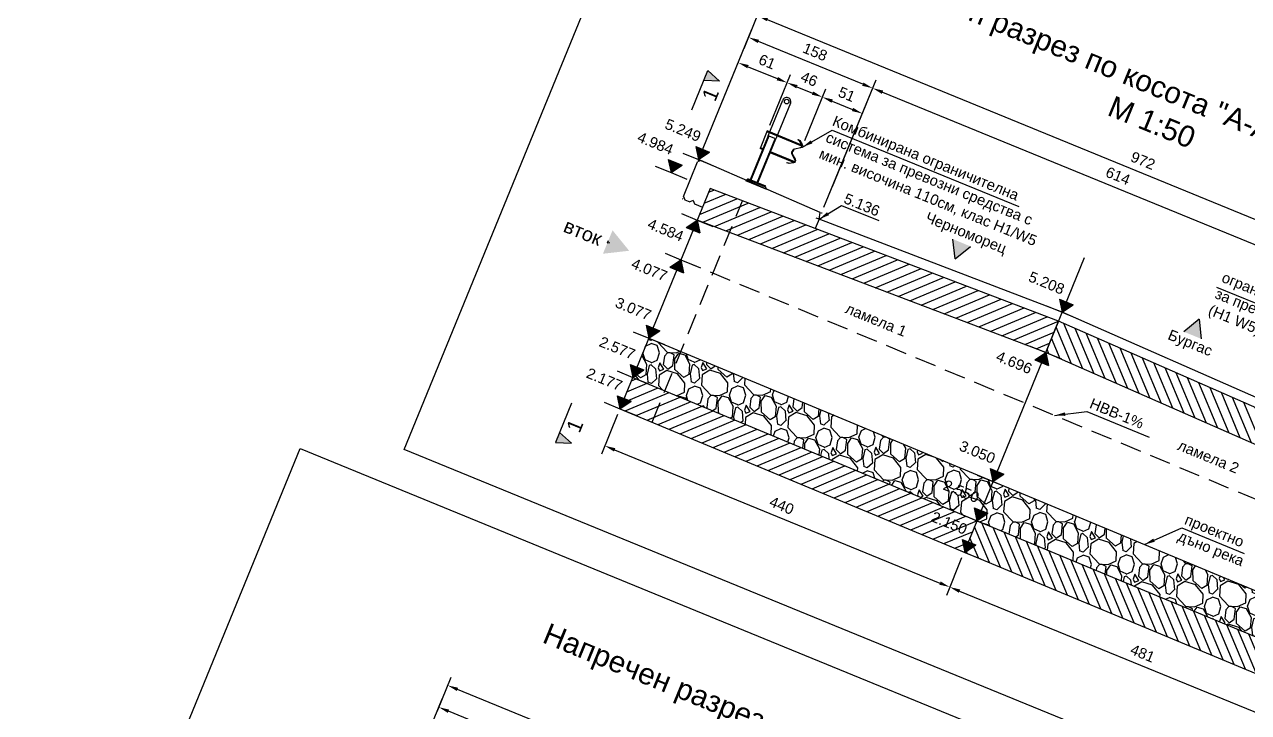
# Model space of a CAD drawing. Header units: centimetres. Extents: x 8495135 to 959133560, y 4530079 to 463453963.
# Drawn here: x 959124958 to 959126403, y 463416164 to 463416976 of the extents above; entities that cross this region are included whole.
import ezdxf
from ezdxf.enums import TextEntityAlignment as Align

# ---------------------------------------------------------------- set-up
doc = ezdxf.new("R2010")
doc.units = ezdxf.units.CM
doc.header["$LTSCALE"] = 0.1
doc.linetypes.add('CONTINU', pattern=[0])
doc.linetypes.add('DASHED', pattern=[0.75, 0.5, -0.25])
for name, color, linetype in [('br_dimension', 1, 'Continuous'), ('br_hatch', 9, 'Continuous'), ('br_hatch_dark', 8, 'Continuous'), ('br_hatch_tumen', 8, 'Continuous'), ('br_view_yellow', 2, 'Continuous'), ('Kustendilska voda', 12, 'Continuous')]:
    doc.layers.add(name, color=color, linetype=linetype)
doc.layers.add('br_text', color=2, linetype='Continuous', lineweight=35)
doc.styles.add('1-10 cm', font='arial.ttf', dxfattribs={"height": 2.5})
doc.styles.add('1-50 cm', font='arial.ttf', dxfattribs={"height": 12.5})
doc.styles.add('br 1-25 cm', font='arial.ttf', dxfattribs={"height": 6.25})
doc.styles.add('MM 1 to 100', font='arial.ttf', dxfattribs={"height": 25})
doc.styles.add('MM 1 to 150', font='arial.ttf', dxfattribs={"height": 37.5})
doc.styles.add('MM 1 to 25', font='arial.ttf', dxfattribs={"height": 6.25})
doc.styles.add('MM_ARIAL', font='arial.ttf')
doc.dimstyles.new('MM DIM 1 to 50', dxfattribs={"dimscale": 5, "dimtxt": 2.5, "dimasz": 2.5, "dimexe": 2.1, "dimexo": 1.5, "dimgap": 1.5, "dimtad": 1, "dimdec": 0, "dimdsep": 46, "dimtxsty": 'MM_ARIAL', "dimcen": 3, "dimclrd": 1, "dimclre": 1, "dimclrt": 7, "dimaunit": 2, "dimadec": 1, "dimazin": 0, "dimtp": 100, "dimtm": 3, "dimtfac": 1, "dimtdec": 0, "dimtix": 1, "dimtmove": 2, "dimatfit": 3, "dimfxl": 0, "dimtolj": 1, "dimtzin": 0, "dimarcsym": 0})
pattern_1 = [(318.47987287, (968709358.924, 464385663.1408), (460.497816031, -402.6593615336), [6.8344288, -676.6096728]), (275.43682637, (968709364.0413, 464385658.6103), (-55.7678272785, 609.165617415), [11.7280944, -1161.08097787]), (222.97753247, (968709365.1525, 464385646.935), (554.6401711989, 512.5385063509), [8.2696304, -818.69445588]), (357.74077437, (968709378.0136, 464385627.2272), (-1016.38036555304, 42.5157913985), [10.6800904, -1057.32874851]), (23.30073955, (968709388.6854, 464385626.8062), (-607.5091135339, -258.9610723125), [10.472674, -1036.7961549]), (87.74077437, (968709398.304, 464385630.9487), (-42.5157913985, -1016.38036555304), [10.6800904, -1057.32874851]), (128.16132584, (968709398.725, 464385641.6205), (513.36675824408, -656.2367953185), [14.1238732, -1398.26230628]), (162.72241374, (968709389.9981, 464385652.7257), (-1120.46174568542, 346.47741117648), [13.3343904, -1320.10513204]), (211.89665099, (968709377.2654, 464385656.686), (-657.06504738056, -411.77013431135), [10.71626, -1060.91091397]), (265.70344367, (968709368.1673, 464385651.0237), (46.2429256878, 559.1955577647), [12.2342656, -599.478739]), (312.86452317, (968709367.2507, 464385638.8238), (563.7509441694, -605.02435731805), [15.8215584, -1566.33545024]), (229.2811602, (968709378.1116, 464385677.5217), (-301.8909896425, -358.0729400173), [5.4000908, -534.6113165]), (261.93631977, (968709374.5888, 464385673.4288), (96.2129853923, 661.2063077754), [10.2736396, -1017.09277994]), (315.46708537, (968709373.148, 464385663.257), (50.79831198, 0.41412603), [7.1841868, -64.65786217]), (293.66567588, (968709367.081, 464385659.651), (-103.6672541056, 253.1633078195), [3.8688264, -383.01244738]), (22.26849486, (968709368.634, 464385656.108), (-151.980809891, -52.040690089), [5.4713124, -268.0950598]), (121.4308419, (968709373.697, 464385658.181), (-102.8390020494, 151.566683864), [8.8863932, -287.32596306]), (252.03213655, (968709369.063, 464385665.764), (49.970059902, 102.01074999), [6.4257428, -154.21796234]), (106.856625703, (968709368.874, 464385626.6447), (-156.53619627055, 506.740741659), [9.00176, -891.17653345]), (160.81326131, (968709366.2637, 464385635.2597), (560.4379358682, -198.637861547), [7.5519788, -747.64431356]), (23.66567588, (968709358.9035, 464385665.681), (-253.1633078197, -103.6672541057), [7.737602, -379.14367178]), (74.07754504, (968709365.9904, 464385668.7866), (-148.2536755508, -509.2254978746), [9.00176, -891.17653345]), (69.91104015, (968709400.369, 464385626.9014), (-99.5259937813, -254.8198119492), [8.680704, -425.35468626]), (25.24222597, (968709403.3506, 464385635.054), (-556.7108014269, -258.5469465583), [7.2734424, -720.07186761]), (157.26849486, (968709409.6977, 464385666.603), (-254.8198119555, 99.5259937653), [7.737602, -379.14367178]), (107.82111001, (968709402.561, 464385669.5927), (208.5768863919, -658.7215515398), [8.5156548, -843.0475196]), (159.91104015, (968709409.9006, 464385641.7116), (254.8198119485, -99.525993783), [4.340352, -429.69503826]), (191.77701784, (968709409.7225, 464385663.555), (-202.77912187, -52.454816113), [2.590292, -256.4398993]), (256.4308419, (968709407.187, 464385663.026), (49.555933874, 152.809061963), [10.472674, -198.98109178]), (276.47609133, (968709404.7296, 464385652.8458), (-54.9395723448, 507.5689937245), [9.70534, -960.82729727]), (34.1571529, (968709378.269, 464385658.218), (-101.182497915, -51.626564052), [7.3264776, -175.8355272]), (83.62431196, (968709384.3316, 464385662.3319), (94.5564813256, 864.39955566816), [12.7911352, -1266.3201813]), (151.41248127, (968709385.752, 464385675.044), (357.2446879668, -200.2943656708), [5.2301648, -517.78784636]), (180.46708537, (968709381.16, 464385677.547), (-50.38418594, -51.212438), [3.048, -47.752]), (210.72352253, (968709403.214, 464385651.8174), (353.9316797107, 206.0921301194), [7.0573392, -698.67881546]), (138.47987287, (968709397.147, 464385648.212), (-460.4978160296, 402.6593615352), [13.6688576, -669.775244]), (90.46708537, (968709386.913, 464385657.273), (-51.212438, 50.38418594), [13.208, -37.592]), (55.77193187, (968709386.8053, 464385670.4803), (351.4469232146, 510.8820021913), [8.0321912, -795.18633448]), (344.52168947, (968709391.323, 464385677.1214), (203.6073739397, -49.141807836), [7.3965816, -362.43300078]), (298.11306073, (968709398.4516, 464385675.1474), (515.85151434445, -961.0266672411), [12.042902, -1192.24928846]), (265.89316411, (968709404.1264, 464385664.5253), (-45.4146735315, -660.79218172433), [12.7405892, -1261.31692912])]

# ---------------------------------------------------------------- blocks, each defined once
blk = doc.blocks.new('*U226')
at = {"ltscale": 0.5}
blk.add_hatch(color=256, dxfattribs=at).paths.add_polyline_path([(-26.2, 39), (0, 0), (26.2, 39)])
for p, q in [((-60, 0), (0, 0)), ((-26.2, 39), (26.2, 39)), ((-26.2, 39), (0, 0)), ((0, 0), (26.2, 39)), ((0, 0), (60, 0))]:
    blk.add_line(p, q, dxfattribs=at)
at = {"color": 7, "ltscale": 0.5, "style": '1-10 cm'}
blk.add_attdef('1', text='', height=37.5, dxfattribs=at).set_placement((-90.4, 56.7), align=Align.CENTER)
blk = doc.blocks.new('*D1055')
at = {"layer": 'br_dimension', "color": 1, "lineweight": -2, "transparency": 16777216}
for p, q in [((959125657.9, 463416515.4), (959125638.9, 463416468.9)), ((959125654.4, 463416473.8), (959126038.5, 463416316.6)), ((959126064.1, 463416346.3), (959126046.1, 463416302.1))]:
    blk.add_line(p, q, dxfattribs=at)
at = {"layer": 'br_dimension', "color": 1, "transparency": 16777216}
for points in [[(959125655.2, 463416475.8), (959125653.6, 463416471.9), (959125642.8, 463416478.6)], [(959126039.3, 463416318.5), (959126037.7, 463416314.7), (959126050, 463416311.9)]]:
    blk.add_solid(points, dxfattribs=at)
at = {"layer": 'br_dimension', "color": 7, "transparency": 16777216, "insert": (959125851.7, 463416408.1), "char_height": 12.5, "attachment_point": 5, "rotation": 337.7335, "style": 'MM_ARIAL'}
blk.add_mtext('\\A1;440', dxfattribs=at)
blk = doc.blocks.new('*D1056')
at = {"layer": 'br_dimension', "color": 1, "lineweight": -2, "transparency": 16777216}
for p, q in [((959126064.1, 463416346.3), (959126046.1, 463416302.1)), ((959126061.6, 463416307.1), (959126483.6, 463416134.4)), ((959126508.1, 463416161.4), (959126491.1, 463416119.9))]:
    blk.add_line(p, q, dxfattribs=at)
at = {"layer": 'br_dimension', "color": 1, "transparency": 16777216}
for points in [[(959126062.4, 463416309), (959126060.8, 463416305.2), (959126050, 463416311.9)], [(959126484.3, 463416136.3), (959126482.8, 463416132.4), (959126495.1, 463416129.6)]]:
    blk.add_solid(points, dxfattribs=at)
at = {"layer": 'br_dimension', "color": 7, "transparency": 16777216, "insert": (959126277.8, 463416233.6), "char_height": 12.5, "attachment_point": 5, "rotation": 337.7335, "style": 'MM_ARIAL'}
blk.add_mtext('\\A1;481', dxfattribs=at)
blk = doc.blocks.new('ograda')
at = {"layer": 'br_dimension', "ltscale": 1.5}
for p, q in [((5.4, 0.5), (50, 0.5)), ((5.8, 1.5), (50, 1.5)), ((50, 1.5), (50, -20.9)), ((37, -3.4), (47, -3.4)), ((37, -59.4), (37, -3.4)), ((38, -59.4), (38, -3.4)), ((46, -3.4), (46, -59.4)), ((47, -3.4), (47, -59.4)), ((6.1, -19.9), (37, -19.9)), ((7, -20.9), (37, -20.9)), ((47, -19.9), (50, -19.9)), ((47, -20.9), (50, -20.9)), ((47.3, -59.4), (42, -59.4))]:
    blk.add_line(p, q, dxfattribs=at)
blk.add_lwpolyline([(7.3, -17.3), (12.5, -13.1, 0.239136), (13.6, -10.8), (13.5, -9.3), (13.4, -7.8, 0.239136), (12.2, -5.6), (6.5, -1.9, -0.524522), (6.3, 2), (10.3, 5.1), (12.7, 5.6), (12.7, 6), (10.1, 5.5), (6.1, 2.4, 0.524522), (6.3, -2.2), (11.9, -5.9, -0.23913), (13, -7.8), (13.1, -9.3), (13.2, -10.8, -0.23913), (12.3, -12.8), (7.1, -17, 0.524522), (7.3, -21.6), (11.7, -24.3), (14.3, -24.6), (14.3, -24.1), (11.8, -23.9), (7.5, -21.3, -0.524522)], format="xyb", close=True, dxfattribs=at)
for points in [[(49.8, -60.4), (51.8, -62.4), (25, -62.4), (27, -60.4)], [(27, -59.4), (49.8, -59.4), (49.8, -60.4), (27, -60.4)]]:
    blk.add_lwpolyline(points, close=True, dxfattribs=at)
blk = doc.blocks.new('*D1058')
at = {"layer": 'br_dimension', "color": 1, "lineweight": -2, "transparency": 16777216}
for p, q in [((959125756.3, 463416823.3), (959125804.3, 463416940.6)), ((959125811.9, 463416926.1), (959125846.5, 463416912)), ((959125837.5, 463416857.1), (959125862, 463416916.9))]:
    blk.add_line(p, q, dxfattribs=at)
at = {"layer": 'br_dimension', "color": 1, "transparency": 16777216}
for points in [[(959125812.7, 463416928), (959125811.1, 463416924.2), (959125800.4, 463416930.8)], [(959125847.3, 463416913.9), (959125845.7, 463416910), (959125858.1, 463416907.2)]]:
    blk.add_solid(points, dxfattribs=at)
at = {"layer": 'br_dimension', "color": 7, "transparency": 16777216, "insert": (959125834.5, 463416931.9), "char_height": 12.5, "attachment_point": 5, "rotation": 337.7335, "style": 'MM_ARIAL'}
blk.add_mtext('\\A1;61', dxfattribs=at)
blk = doc.blocks.new('*D1059')
at = {"layer": 'br_dimension', "color": 1, "lineweight": -2, "transparency": 16777216}
for p, q in [((959125837.5, 463416857.1), (959125862, 463416916.9)), ((959125869.6, 463416902.5), (959125888.1, 463416894.9)), ((959125878.8, 463416839.1), (959125903.7, 463416899.9))]:
    blk.add_line(p, q, dxfattribs=at)
at = {"layer": 'br_dimension', "color": 1, "transparency": 16777216}
for points in [[(959125870.4, 463416904.4), (959125868.8, 463416900.6), (959125858.1, 463416907.2)], [(959125888.9, 463416896.8), (959125887.3, 463416893), (959125899.7, 463416890.2)]]:
    blk.add_solid(points, dxfattribs=at)
at = {"layer": 'br_dimension', "color": 7, "transparency": 16777216, "insert": (959125884.1, 463416911.5), "char_height": 12.5, "attachment_point": 5, "rotation": 337.7335, "style": 'MM_ARIAL'}
blk.add_mtext('\\A1;46', dxfattribs=at)
blk = doc.blocks.new('*D1060')
at = {"layer": 'br_dimension', "color": 1, "lineweight": -2, "transparency": 16777216}
for p, q in [((959125878.8, 463416839.1), (959125903.7, 463416899.9)), ((959125901.6, 463416760.3), (959125950.9, 463416880.6)), ((959125911.3, 463416885.4), (959125935.3, 463416875.6))]:
    blk.add_line(p, q, dxfattribs=at)
at = {"layer": 'br_dimension', "color": 1, "transparency": 16777216}
for points in [[(959125912, 463416887.4), (959125910.5, 463416883.5), (959125899.7, 463416890.2)], [(959125936.1, 463416877.5), (959125934.5, 463416873.7), (959125946.9, 463416870.8)]]:
    blk.add_solid(points, dxfattribs=at)
at = {"layer": 'br_dimension', "color": 7, "transparency": 16777216, "insert": (959125928.5, 463416893.4), "char_height": 12.5, "attachment_point": 5, "rotation": 337.7335, "style": 'MM_ARIAL'}
blk.add_mtext('\\A1;51', dxfattribs=at)
blk = doc.blocks.new('*D1061')
at = {"layer": 'br_dimension', "color": 1, "lineweight": -2, "transparency": 16777216}
for p, q in [((959125756.3, 463416823.3), (959125816.6, 463416970.4)), ((959125947.5, 463416905.4), (959125824.1, 463416955.9)), ((959125901.6, 463416760.3), (959125963.1, 463416910.4))]:
    blk.add_line(p, q, dxfattribs=at)
at = {"layer": 'br_dimension', "color": 1, "transparency": 16777216}
for points in [[(959125824.9, 463416957.8), (959125823.4, 463416954), (959125812.6, 463416960.7)], [(959125948.3, 463416907.3), (959125946.7, 463416903.5), (959125959.1, 463416900.7)]]:
    blk.add_solid(points, dxfattribs=at)
at = {"layer": 'br_dimension', "color": 7, "transparency": 16777216, "insert": (959125891.1, 463416943.5), "char_height": 12.5, "attachment_point": 5, "rotation": 337.7335, "style": 'MM_ARIAL'}
blk.add_mtext('\\A1;158', dxfattribs=at)
blk = doc.blocks.new('*D1062')
at = {"layer": 'br_dimension', "color": 1, "lineweight": -2, "transparency": 16777216}
for p, q in [((959125911.6, 463416784.6), (959125963.1, 463416910.4)), ((959125970.7, 463416895.9), (959126516.1, 463416672.6)), ((959126466.8, 463416519.1), (959126531.7, 463416677.6))]:
    blk.add_line(p, q, dxfattribs=at)
at = {"layer": 'br_dimension', "color": 1, "transparency": 16777216}
for points in [[(959125971.5, 463416897.9), (959125969.9, 463416894), (959125959.1, 463416900.7)], [(959126516.9, 463416674.5), (959126515.3, 463416670.7), (959126527.7, 463416667.9)]]:
    blk.add_solid(points, dxfattribs=at)
at = {"layer": 'br_dimension', "color": 7, "transparency": 16777216, "insert": (959126248.7, 463416797.1), "char_height": 12.5, "attachment_point": 5, "rotation": 337.7335, "style": 'MM_ARIAL'}
blk.add_mtext('\\A1;614', dxfattribs=at)
blk = doc.blocks.new('*D1068')
at = {"layer": 'br_dimension', "color": 1, "lineweight": -2, "transparency": 16777216}
for p, q in [((959125807.2, 463416947.5), (959125827.1, 463416996.2)), ((959125834.7, 463416981.7), (959126711.2, 463416622.8)), ((959126710.5, 463416588.2), (959126726.7, 463416627.8))]:
    blk.add_line(p, q, dxfattribs=at)
at = {"layer": 'br_dimension', "color": 1, "transparency": 16777216}
for points in [[(959125835.5, 463416983.6), (959125833.9, 463416979.8), (959125823.1, 463416986.4)], [(959126712, 463416624.8), (959126710.4, 463416620.9), (959126722.8, 463416618.1)]]:
    blk.add_solid(points, dxfattribs=at)
at = {"layer": 'br_dimension', "color": 7, "transparency": 16777216, "insert": (959126278.2, 463416815.1), "char_height": 12.5, "attachment_point": 5, "rotation": 337.7335, "style": 'MM_ARIAL'}
blk.add_mtext('\\A1;972', dxfattribs=at)
blk = doc.blocks.new('*D1089')
at = {"layer": 'br_dimension', "color": 1, "lineweight": -2, "transparency": 16777216}
for p, q in [((959125390.4, 463416032.5), (959125450.7, 463416179.8)), ((959125619.7, 463416099.2), (959125458.3, 463416165.3)), ((959125570.3, 463415945.8), (959125635.2, 463416104.2))]:
    blk.add_line(p, q, dxfattribs=at)
at = {"layer": 'br_dimension', "color": 1, "transparency": 16777216}
for points in [[(959125459.1, 463416167.2), (959125457.5, 463416163.4), (959125446.7, 463416170.1)], [(959125620.5, 463416101.2), (959125618.9, 463416097.3), (959125631.3, 463416094.5)]]:
    blk.add_solid(points, dxfattribs=at)
at = {"layer": 'br_dimension', "color": 7, "transparency": 16777216, "insert": (959125544.3, 463416145.1), "char_height": 12.5, "attachment_point": 5, "rotation": 337.7335, "style": 'MM_ARIAL'}
blk.add_mtext('\\A1;199', dxfattribs=at)
blk = doc.blocks.new('*D1085')
at = {"layer": 'br_dimension', "color": 1, "lineweight": -2, "transparency": 16777216}
for p, q in [((959125445.1, 463416165.9), (959125461.3, 463416205.6)), ((959126345.4, 463415832.2), (959125468.9, 463416191.1)), ((959126341, 463415788.5), (959126360.9, 463415837.2))]:
    blk.add_line(p, q, dxfattribs=at)
at = {"layer": 'br_dimension', "color": 1, "transparency": 16777216}
for points in [[(959125469.7, 463416193), (959125468.1, 463416189.2), (959125457.3, 463416195.8)], [(959126346.2, 463415834.2), (959126344.6, 463415830.3), (959126356.9, 463415827.5)]]:
    blk.add_solid(points, dxfattribs=at)
at = {"layer": 'br_dimension', "color": 7, "transparency": 16777216, "insert": (959125912.4, 463416024.5), "char_height": 12.5, "attachment_point": 5, "rotation": 337.7335, "style": 'MM_ARIAL'}
blk.add_mtext('\\A1;972', dxfattribs=at)
blk = doc.blocks.new('*U1143')
at = {"linetype": 'CONTINU', "ltscale": 0.5}
blk.add_hatch(color=256, dxfattribs=at).paths.add_polyline_path([(43.7, 17.5), (50, 0), (37.5, 0)])
at = {"lineweight": -3, "ltscale": 0.5}
for p, q in [((43.7, 17.5), (37.5, 0)), ((50, 0), (43.7, 17.5))]:
    blk.add_line(p, q, dxfattribs=at)
at = {"ltscale": 0.5}
blk.add_line((0, 0), (50, 0), dxfattribs=at)
at = {"color": 7, "ltscale": 0.5, "style": '1-50 cm'}
blk.add_attdef('1', text='', height=17.5, rotation=180, dxfattribs=at).set_placement((25.1, 13.6), align=Align.MIDDLE_CENTER)
blk = doc.blocks.new('*U1144')
at = {"linetype": 'CONTINU', "ltscale": 0.5}
blk.add_hatch(color=256, dxfattribs=at).paths.add_polyline_path([(-43.7, 17.5), (-50, 0), (-37.5, 0)])
at = {"lineweight": -3, "ltscale": 0.5}
for p, q in [((-50, 0), (-43.7, 17.5)), ((-43.7, 17.5), (-37.5, 0))]:
    blk.add_line(p, q, dxfattribs=at)
at = {"ltscale": 0.5}
blk.add_line((0, 0), (-50, 0), dxfattribs=at)
at = {"color": 7, "ltscale": 0.5, "style": '1-50 cm'}
blk.add_attdef('1', text='', height=17.5, rotation=180, dxfattribs=at).set_placement((-26.9, 13.6), align=Align.MIDDLE_CENTER)

msp = doc.modelspace()

# ---------------------------------------------------------------- hatches: boundary and pattern name
at = {"layer": 'br_hatch'}
h = msp.add_hatch(dxfattribs=at)
h.set_pattern_fill('_USER,_I', color=256, scale=10, angle=-315, style=2, pattern_type=0)
h.set_pattern_definition([(22.73354268, (968722283.96, 464405279.411), (-3.864460579, 9.223120103), [])])
h.paths.add_polyline_path([(959126163.42, 463416588.77), (959126178.57, 463416625.78), (959125805.4, 463416767.6), (959125790.24, 463416730.58)])
h.paths.add_polyline_path([(959125805.4, 463416767.6), (959125767.12, 463416782.14), (959125751.97, 463416745.12), (959125790.24, 463416730.58)])
h.paths.add_polyline_path([(959125713.71, 463416543.66), (959125698.55, 463416506.64), (959126066.97, 463416353.21), (959126082.13, 463416390.22)])
h.paths.add_polyline_path([(959125713.71, 463416543.66), (959125675.92, 463416559.4), (959125660.76, 463416522.38), (959125698.55, 463416506.64)])
edge = h.paths.add_edge_path(flags=9)
edge.add_line((959126064.7, 463416368.18), (959126080.89, 463416361.55))
edge.add_line((959126049.36, 463416360.41), (959126067.87, 463416352.83))
edge.add_line((959126067.87, 463416352.83), (959126086.38, 463416345.25))
edge.add_line((959126064.7, 463416368.18), (959126067.87, 463416352.83))
edge.add_line((959126067.87, 463416352.83), (959126080.89, 463416361.55))
edge.add_line((959126022.78, 463416388.06), (959126069.12, 463416369.08))
edge.add_line((959126069.12, 463416369.08), (959126076.38, 463416386.8))
edge.add_line((959126076.38, 463416386.8), (959126030.03, 463416405.77))
edge.add_line((959126030.03, 463416405.77), (959126022.78, 463416388.06))
at = {"layer": 'br_hatch', "ltscale": 0.5}
h = msp.add_hatch(color=256, dxfattribs=at)
h.dxf.hatch_style = 1
h.paths.add_polyline_path([(959126074.6, 463416714.01), (959126053.89, 463416722.49), (959126056.48, 463416699.28)])
at = {"layer": 'br_hatch'}
h = msp.add_hatch(dxfattribs=at)
h.set_pattern_fill('_USER,_I', color=256, scale=10, angle=-225, style=2, pattern_type=0)
h.set_pattern_definition([(112.73354268, (968722283.96, 464405279.411), (-9.223120103, -3.864460579), [])])
h.paths.add_polyline_path([(959126603.88, 463416395.24), (959126619.04, 463416432.26), (959126178.57, 463416625.78), (959126163.42, 463416588.77)])
h.paths.add_polyline_path([(959126082.13, 463416390.22), (959126066.97, 463416353.21), (959126510.96, 463416168.3), (959126526.12, 463416205.32)])
at = {"layer": 'br_hatch', "ltscale": 0.5}
h = msp.add_hatch(color=256, dxfattribs=at)
h.dxf.hatch_style = 1
h.paths.add_polyline_path([(959126347.06, 463416604.8), (959126326.35, 463416613.28), (959126344.47, 463416628.01)])
at = {"layer": 'br_hatch'}
h = msp.add_hatch(dxfattribs=at)
h.set_pattern_fill('GRAVEL', color=256, scale=2, angle=112.73354, style=0)
h.set_pattern_definition(pattern_1)
h.paths.add_polyline_path([(959126082.13, 463416390.22), (959126101.07, 463416436.5), (959125694.87, 463416605.67), (959125675.92, 463416559.4)])
h = msp.add_hatch(dxfattribs=at)
h.set_pattern_fill('GRAVEL', color=256, scale=2, angle=112.73354, style=0)
h.set_pattern_definition(pattern_1)
h.paths.add_polyline_path([(959126526.12, 463416205.32), (959126545.06, 463416251.59), (959126101.07, 463416436.5), (959126082.13, 463416390.22)])
at = {"layer": 'br_hatch_dark', "ltscale": 0.5}
h = msp.add_hatch(color=256, dxfattribs=at)
h.dxf.hatch_style = 1
h.paths.add_polyline_path([(959125640.65, 463416705.33), (959125651.96, 463416732.95), (959125671.6, 463416708.78)])

# ---------------------------------------------------------------- linework, layer by layer
at = {"layer": 'br_dimension'}
for p, q in [((959125835.65, 463416844.57), (959125852.92, 463416886.75)), ((959125862.17, 463416882.96), (959125844.9, 463416840.78)), ((959125895.75, 463416745.93), (959125892.17, 463416747.4)), ((959125895.75, 463416745.93), (959125895.75, 463416745.93)), ((959126182.83, 463416636.17), (959125895.75, 463416745.93)), ((959126175.63, 463416618.59), (959126209.32, 463416700.88)), ((959126464.22, 463416512.53), (959126182.83, 463416636.17)), ((959125694.87, 463416605.67), (959126545.06, 463416251.59))]:
    msp.add_line(p, q, dxfattribs=at)
at = {"layer": 'br_dimension', "linetype": 'DASHED', "ltscale": 500}
msp.add_line((959125698.55, 463416506.64), (959125805.4, 463416767.6), dxfattribs=at)
at = {"layer": 'br_dimension'}
for points in [[(959125744.22, 463417300.8), (959127030.58, 463416774.1), (959126692.18, 463415947.61), (959125405.81, 463416474.31)], [(959125283.13, 463416475.37), (959126685.48, 463415901.18), (959126360.01, 463415106.27), (959124957.66, 463415680.46)]]:
    msp.add_lwpolyline(points, close=True, dxfattribs=at)
msp.add_circle((959125857.54, 463416884.85), 2.71, dxfattribs=at)
msp.add_arc((959125857.54, 463416884.85), 5, 337.73354, 157.73354, dxfattribs=at)
at = {"layer": 'br_hatch', "ltscale": 0.5}
for p, q in [((959126056.48, 463416699.28), (959126053.89, 463416722.49)), ((959126056.48, 463416699.28), (959126074.6, 463416714.01)), ((959126344.47, 463416628.01), (959126326.35, 463416613.28)), ((959126344.47, 463416628.01), (959126347.06, 463416604.8))]:
    msp.add_line(p, q, dxfattribs=at)
at = {"layer": 'br_hatch'}
msp.add_circle((959125898.78, 463416753.34), 0.3, dxfattribs=at)
at = {"layer": 'br_hatch_dark', "ltscale": 0.5}
for p in [(959125646.87, 463416720.52), (959125648.84, 463416718.1)]:
    msp.add_line(p, (959125645.74, 463416717.76), dxfattribs=at)
at = {"layer": 'br_hatch_tumen'}
for points in [[(959125754.88, 463416815.79), (959125753.5, 463416816.39), (959125752.93, 463416815)], [(959125734.65, 463416770.35), (959125734.51, 463416770), (959125735.09, 463416769.76)]]:
    msp.add_lwpolyline(points, dxfattribs=at)
at = {"layer": 'br_view_yellow', "linetype": 'ByBlock', "ltscale": 3}
for p, q in [((959125735.65, 463416772.78), (959125752.36, 463416813.61)), ((959125756.25, 463416815.19), (959125752.36, 463416813.61)), ((959125896.94, 463416754.13), (959125756.25, 463416815.19)), ((959125735.65, 463416772.78), (959125737.29, 463416768.87)), ((959125737.29, 463416768.87), (959125743.3, 463416766.4)), ((959125747.21, 463416768.04), (959125743.3, 463416766.4)), ((959125747.21, 463416768.04), (959125748.85, 463416764.13)), ((959125748.85, 463416764.13), (959125758.18, 463416760.31)), ((959125895.75, 463416745.93), (959125896.94, 463416754.13)), ((959125895.75, 463416745.93), (959125891.28, 463416735.01))]:
    msp.add_line(p, q, dxfattribs=at)
at = {"layer": 'br_view_yellow'}
for p, q in [((959125767.12, 463416782.14), (959125660.76, 463416522.38)), ((959126178.57, 463416625.78), (959125767.12, 463416782.14)), ((959126163.42, 463416588.77), (959125751.97, 463416745.12)), ((959126178.57, 463416625.78), (959126066.97, 463416353.21)), ((959126160.73, 463416582.2), (959126178.57, 463416625.78)), ((959126619.04, 463416432.26), (959126178.57, 463416625.78)), ((959126603.88, 463416395.24), (959126163.42, 463416588.77)), ((959125675.92, 463416559.4), (959126526.12, 463416205.32)), ((959125660.76, 463416522.38), (959126510.96, 463416168.3))]:
    msp.add_line(p, q, dxfattribs=at)
at = {"layer": 'Kustendilska voda', "color": 1, "linetype": 'DASHED', "ltscale": 500}
msp.add_line((959125732.76, 463416698.21), (959126582.95, 463416344.13), dxfattribs=at)

# ---------------------------------------------------------------- block references
at = {"xscale": -1, "rotation": 337.7335426925106}
msp.add_blockref('ograda', (959125880.41, 463416829.87), dxfattribs=at)
at = {"layer": 'br_dimension'}
ref = msp.add_blockref('*U1143', (959125745.5, 463416875.21), dxfattribs=dict(at, xscale=-1, rotation=247.7335435587785))
ref.add_attrib('1', '1', dxfattribs={"layer": '0', "color": 7, "ltscale": 0.5, "height": 17.5, "rotation": 67.73355, "style": '1-50 cm'}).set_placement((959125767.47, 463416893.29), align=Align.MIDDLE_CENTER)
at = {"layer": 'br_dimension', "ltscale": 0.5, "xscale": 0.333333499729682, "yscale": 0.333333499729682, "zscale": 0.333333499729682}
for p, rotation, values in [((959125753.5, 463416816.39), 337.733573708224, {'1': '5.249'}), ((959125720.98, 463416801.04), 337.7335733705688, {'1': '4.984'}), ((959126182.83, 463416636.17), 337.733573708224, {'1': '5.208'}), ((959125694.87, 463416605.67), 337.733573708224, {'1': '3.077'}), ((959125675.92, 463416559.4), 337.733573708224, {'1': '2.577'}), ((959125660.76, 463416522.38), 337.733573708224, {'1': '2.177'}), ((959126101.07, 463416436.5), 337.733573708224, {'1': '3.050'}), ((959126082.13, 463416390.22), 337.733573708224, {'1': '2.550'}), ((959126067.87, 463416352.83), 337.733573708224, {'1': '2.150'})]:
    msp.add_blockref('*U226', p, dxfattribs=dict(at, rotation=rotation)).add_auto_attribs(values)
at = {"layer": 'br_dimension', "ltscale": 0.5}
ref = msp.add_blockref('*U226', (959125751.97, 463416745.12), dxfattribs=dict(at, xscale=-0.333333499729682, yscale=0.333333499729682, zscale=0.333333499729682, rotation=157.7335116520406))
ref.add_attrib('1', '4.584', dxfattribs={"layer": '0', "color": 7, "ltscale": 0.5, "height": 12.5, "rotation": 337.73352, "style": '1-10 cm'}).set_placement((959125712.33, 463416727.59), align=Align.CENTER)
ref = msp.add_blockref('*U226', (959125732.76, 463416698.21), dxfattribs=dict(at, xscale=-0.333333499729682, yscale=0.333333499729682, zscale=0.333333499729682, rotation=157.7335116520406))
ref.add_attrib('1', '4.077', dxfattribs={"layer": '0', "color": 7, "ltscale": 0.5, "height": 12.5, "rotation": 337.73352, "style": '1-10 cm'}).set_placement((959125693.12, 463416680.68), align=Align.CENTER)
ref = msp.add_blockref('*U226', (959126163.42, 463416588.77), dxfattribs=dict(at, xscale=-0.333333499729682, yscale=0.333333499729682, zscale=0.333333499729682, rotation=157.7335116520406))
ref.add_attrib('1', '4.696', dxfattribs={"layer": '0', "color": 7, "ltscale": 0.5, "height": 12.5, "rotation": 337.73352, "style": '1-10 cm'}).set_placement((959126123.78, 463416571.23), align=Align.CENTER)
at = {"layer": 'br_dimension'}
ref = msp.add_blockref('*U1144', (959125603.67, 463416528.81), dxfattribs=dict(at, xscale=-1, rotation=247.7335435587785))
ref.add_attrib('1', '1', dxfattribs={"layer": '0', "color": 7, "ltscale": 0.5, "height": 17.5, "rotation": 67.73354, "style": '1-50 cm'}).set_placement((959125607.34, 463416502.2), align=Align.MIDDLE_CENTER)

# ---------------------------------------------------------------- texts
at = {"layer": 'br_dimension', "insert": (959125915.1, 463416868.75), "char_height": 12.5, "attachment_point": 1, "rotation": 337.73354, "style": 'br 1-25 cm'}
msp.add_mtext_dynamic_manual_height_columns('Комбинирана ограничителна система за превозни средства с мин. височина 110см, клас H1/W5', width=282.9125, gutter_width=31.25, heights=[0], dxfattribs=at)
at = {"layer": 'br_hatch', "char_height": 12.5, "width": 229.8634, "rotation": 337.73354, "style": 'MM 1 to 150'}
for s, insert, attachment_point in [('\\pi39.04;Черноморец', (959126047.59, 463416728.14), 8), ('\\pi39.04;Бургас', (959126318.45, 463416613.44), 2)]:
    msp.add_mtext(s, dxfattribs=dict(at, insert=insert, attachment_point=attachment_point))
at = {"layer": 'br_hatch_dark', "ltscale": 0.5, "style": 'MM 1 to 150'}
msp.add_text('вток', height=16.668, rotation=337.73355, dxfattribs=at).set_placement((959125592.51, 463416731.84))
at = {"layer": 'br_text', "ltscale": 0.5, "insert": (959126374.72, 463416684.15), "char_height": 12.5, "attachment_point": 1, "rotation": 337.73354, "style": 'MM 1 to 25'}
msp.add_mtext_dynamic_manual_height_columns('ограничителна система за превозни средства\\P(H1 W5)', width=210.5751, gutter_width=62.5, heights=[0], dxfattribs=at)
at = {"layer": 'br_text', "char_height": 12.501, "width": 95.5067, "attachment_point": 3, "rotation": 337.73354, "style": 'MM 1 to 150'}
for s, insert in [('ламела 1', (959126000.68, 463416618.61)), ('ламела 2', (959126393.06, 463416457.13))]:
    msp.add_mtext(s, dxfattribs=dict(at, insert=insert))
at = {"layer": 'br_view_yellow', "linetype": 'ByBlock', "ltscale": 3, "style": 'MM 1 to 150'}
msp.add_text('5.136', height=12.5, rotation=337.73354, dxfattribs=at).set_placement((959125923.82, 463416765.64))
at = {"layer": 'br_view_yellow', "rotation": 337.73354}
for s, insert, char_height, width, attachment_point, style in [('Напречен разрез по косота "A-A" страна Бургас\\PМ 1:50', (959126309.3, 463416910.85), 25.0001, 1007.7284, 2, 'MM 1 to 150'), ('НВВ-1%', (959126218.78, 463416535.33), 12.5, 89.8363, 1, 'MM 1 to 100'), ('проектно дъно река', (959126330.94, 463416398.12), 12.5, 89.8363, 1, 'MM 1 to 100'), ('Напречен разрез по косота "B-B" страна Черноморец\\PМ 1:50', (959125979.54, 463416105.47), 25.0001, 1007.7284, 2, 'MM 1 to 150')]:
    msp.add_mtext(s, dxfattribs=dict(at, insert=insert, char_height=char_height, width=width, attachment_point=attachment_point, style=style))

# ---------------------------------------------------------------- dimensions: what is measured, and where the dimension line sits
at = {"layer": 'br_dimension'}
for base, p1, p2, angle, picture, middle in [((959126722.77, 463416618.09), (959125804.34, 463416940.56), (959126707.68, 463416581.24), 337.73354, '*D1068', (959126278.21, 463416815.11)), ((959125812.57, 463416960.66), (959125898.78, 463416753.34), (959125753.5, 463416816.39), 337.73354, '*D1061', (959125891.1, 463416943.51)), ((959126527.7, 463416667.85), (959125908.75, 463416777.69), (959126463.95, 463416512.16), 337.73354, '*D1062', (959126248.66, 463416797.1)), ((959125946.89, 463416870.84), (959125875.95, 463416832.19), (959125898.78, 463416753.34), 337.73354, '*D1060', (959125928.55, 463416893.35)), ((959126495.12, 463416129.61), (959126066.97, 463416353.21), (959126510.96, 463416168.3), 337.73354, '*D1056', (959126277.84, 463416233.58)), ((959125457.3, 463416195.84), (959126338.15, 463415781.6), (959125442.21, 463416158.99), 157.73354, '*D1085', (959125912.38, 463416024.51)), ((959125446.74, 463416170.05), (959125567.5, 463415938.81), (959125387.59, 463416025.6), 157.73354, '*D1089', (959125544.26, 463416145.13))]:
    dim = msp.add_linear_dim(base=base, p1=p1, p2=p2, angle=angle, dimstyle='MM DIM 1 to 50', dxfattribs=at)
    dim.commit()
    dim.dimension.update_dxf_attribs({"geometry": picture, "text_midpoint": middle})
for base, p1, p2, text, picture, middle in [((959125858.06, 463416907.22), (959125753.5, 463416816.39), (959125834.69, 463416850.16), '61', '*D1058', (959125834.47, 463416931.88)), ((959125899.69, 463416890.17), (959125834.69, 463416850.16), (959125875.95, 463416832.19), '46', '*D1059', (959125884.13, 463416911.54))]:
    dim = msp.add_linear_dim(base=base, p1=p1, p2=p2, angle=337.73354, text=text, dimstyle='MM DIM 1 to 50', dxfattribs=at)
    dim.commit()
    dim.dimension.update_dxf_attribs({"geometry": picture, "text_midpoint": middle})
dim = msp.add_linear_dim(base=(959126050.04, 463416311.85), p1=(959125660.76, 463416522.38), p2=(959126066.97, 463416353.21), angle=337.73354, dimstyle='MM DIM 1 to 50', override={"dimdec": 1}, dxfattribs=at)
dim.commit()
dim.dimension.update_dxf_attribs({"geometry": '*D1055', "text_midpoint": (959125851.69, 463416408.06)})

# ---------------------------------------------------------------- leaders
for points in [[(959125876.2, 463416831.22), (959125911.45, 463416851.27), (959126131.61, 463416761.12)], [(959126539.26, 463416559.83), (959126528.2, 463416598.84), (959126365.34, 463416665.52)]]:
    msp.add_leader(points, dimstyle='MM DIM 1 to 50', dxfattribs=at)
at = {"layer": 'br_dimension', "linetype": 'ByBlock', "ltscale": 3}
msp.add_leader([(959125895.75, 463416745.93), (959125922.22, 463416762.36), (959125966.22, 463416744.34)], dimstyle='MM DIM 1 to 50', dxfattribs=at)
at = {"layer": 'br_dimension', "color": 1}
for points in [[(959126173.9, 463416514.49), (959126211.75, 463416518.98), (959126285.52, 463416488.78)], [(959126279.82, 463416362.05), (959126323.91, 463416381.77), (959126397.68, 463416351.57)]]:
    msp.add_leader(points, dimstyle='MM DIM 1 to 50', dxfattribs=at)

doc.saveas('drawing.dxf')
